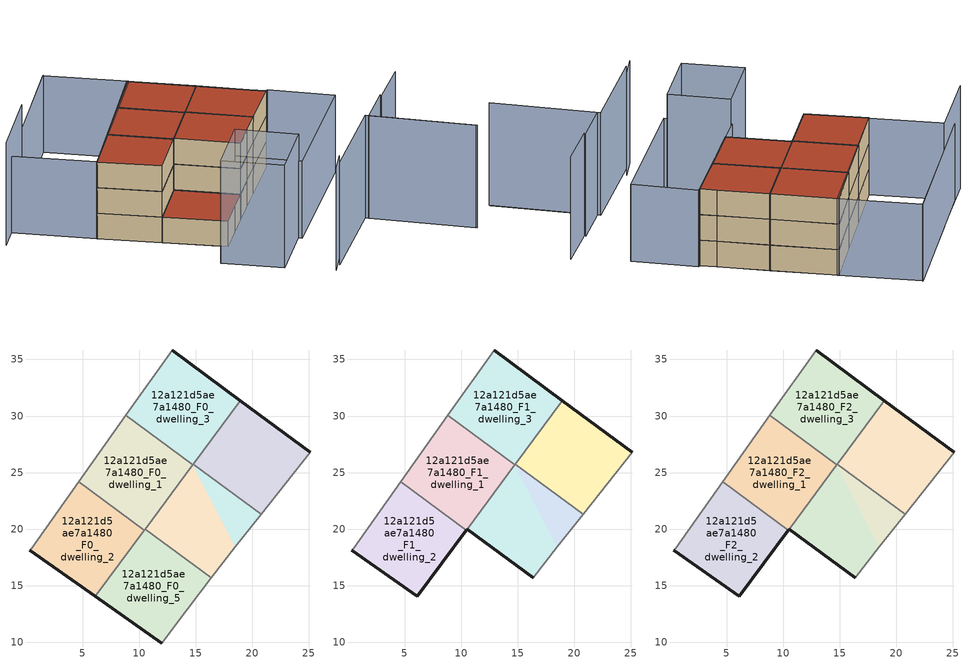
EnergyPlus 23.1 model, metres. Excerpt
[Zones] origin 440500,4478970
12a121d5ae7a1480_F0_dwelling_0
 floor ground (EU_floor_Construction): 14.75,25.68 18.95,31.36 12.92,35.83 8.83,30.07 z0; 20.77,21.34 25.11,26.81 23.61,27.9 18.95,31.36 14.8,25.76 z0; 16.36,15.68 18.48,18.43 14.75,25.68 10.54,19.99 z0; 18.48,18.43 20.77,21.34 14.8,25.76 14.75,25.68 z0
 wall outside (EU_wall_Construction): 12.92,35.83 18.95,31.36 z0:3
 wall adiabatic (EU_wall_Construction): 8.83,30.07 12.92,35.83 z0:3
 wall to 12a121d5ae7a1480_F0_dwelling_1 (EU_wall_Construction): 14.75,25.68 8.83,30.07 z0:3
 wall to 12a121d5ae7a1480_F0_dwelling_3 (EU_wall_Construction): 18.95,31.36 14.8,25.76 z0:3
 wall to 12a121d5ae7a1480_F0_dwelling_4 (EU_wall_Construction): 14.8,25.76 14.75,25.68 z0:3
12a121d5ae7a1480_F0_dwelling_1
 floor ground (EU_floor_Construction): 10.46,19.89 14.75,25.68 8.83,30.07 4.66,24.19 z0
 wall adiabatic (EU_wall_Construction): 4.66,24.19 8.83,30.07 z0:3
 wall to 12a121d5ae7a1480_F0_dwelling_4 (EU_wall_Construction): 14.75,25.68 10.54,19.99 z0:3
 wall to 12a121d5ae7a1480_F0_dwelling_2 (EU_wall_Construction): 10.46,19.89 4.66,24.19 z0:3
 wall to 12a121d5ae7a1480_F0_dwelling_5 (EU_wall_Construction): 10.54,19.99 10.46,19.89 z0:3
12a121d5ae7a1480_F0_dwelling_2
 floor ground (EU_floor_Construction): 6.14,14.05 10.46,19.89 4.66,24.19 0.48,18.29 0.35,18.12 z0
 wall outside (EU_wall_Construction): 6.14,14.05 0.35,18.12 z0:3
 wall adiabatic (EU_wall_Construction): 0.35,18.12 0.48,18.29 4.66,24.19 z0:3
 wall to 12a121d5ae7a1480_F0_dwelling_5 (EU_wall_Construction): 10.46,19.89 6.14,14.05 z0:3
12a121d5ae7a1480_F0_dwelling_3
 floor ground (EU_floor_Construction): 14.75,25.68 18.95,31.36 12.92,35.83 8.83,30.07 z0; 20.77,21.34 25.11,26.81 23.61,27.9 18.95,31.36 14.8,25.76 z0
 wall outside (EU_wall_Construction): 18.95,31.36 23.61,27.9 25.11,26.81 z0:3
 wall adiabatic (EU_wall_Construction): 25.11,26.81 20.78,21.34 z0:3
 wall to 12a121d5ae7a1480_F0_dwelling_4 (EU_wall_Construction): 20.77,21.34 14.8,25.76 z0:3
12a121d5ae7a1480_F0_dwelling_4
 floor ground (EU_floor_Construction): 14.75,25.68 18.95,31.36 12.92,35.83 8.83,30.07 z0; 18.48,18.43 20.78,21.34 14.8,25.76 14.75,25.68 z0; 10.46,19.89 14.75,25.68 8.83,30.07 4.66,24.19 z0; 16.36,15.68 18.48,18.43 14.75,25.68 10.54,19.99 z0
 wall adiabatic (EU_wall_Construction): 20.78,21.34 18.48,18.43 16.36,15.68 z0:3
 wall to 12a121d5ae7a1480_F0_dwelling_5 (EU_wall_Construction): 16.36,15.68 10.54,19.99 z0:3
12a121d5ae7a1480_F0_dwelling_5
 floor ground (EU_floor_Construction): 14.28,12.98 16.36,15.68 10.54,19.99 6.14,14.05 11.98,9.93 z0
 wall outside (EU_wall_Construction): 11.98,9.93 6.14,14.05 z0:3
 wall adiabatic (EU_wall_Construction): 16.36,15.68 14.28,12.98 11.98,9.93 z0:3
 roof outside (EU_roof_Construction): 16.36,15.68 14.28,12.98 11.98,9.93 6.14,14.05 10.54,19.99 z3
12a121d5ae7a1480_F1_dwelling_0
 floor to 12a121d5ae7a1480_F0_dwelling_0 (EU_floor_Construction): 16.36,15.68 18.48,18.43 14.75,25.68 10.54,19.99 z3; 18.48,18.43 20.77,21.34 14.75,25.68 z3
 floor to 12a121d5ae7a1480_F0_dwelling_4 (EU_floor_Construction): 20.77,21.34 14.8,25.76 14.75,25.68 z3
 floor adiabatic (EU_floor_Construction): 14.75,25.68 18.95,31.36 12.92,35.83 8.83,30.07 z3; 20.77,21.34 25.11,26.81 23.61,27.9 18.95,31.36 14.8,25.76 z3
 wall outside (EU_wall_Construction): 12.92,35.83 18.95,31.36 z3:6
 wall adiabatic (EU_wall_Construction): 8.83,30.07 12.92,35.83 z3:6
 wall to 12a121d5ae7a1480_F1_dwelling_1 (EU_wall_Construction): 14.75,25.68 8.83,30.07 z3:6
 wall to 12a121d5ae7a1480_F1_dwelling_3 (EU_wall_Construction): 18.95,31.36 14.8,25.76 z3:6
 wall to 12a121d5ae7a1480_F1_dwelling_4 (EU_wall_Construction): 14.8,25.76 14.75,25.68 z3:6
12a121d5ae7a1480_F1_dwelling_1
 floor to 12a121d5ae7a1480_F0_dwelling_1 (EU_floor_Construction): 10.46,19.89 14.75,25.68 8.83,30.07 4.66,24.19 z3; 18.48,18.43 20.78,21.34 14.8,25.76 10.54,19.99 16.36,15.68 z3
 wall outside (EU_wall_Construction): 10.54,19.99 10.46,19.89 z3:6
 wall adiabatic (EU_wall_Construction): 4.66,24.19 8.83,30.07 z3:6
 wall to 12a121d5ae7a1480_F1_dwelling_4 (EU_wall_Construction): 14.75,25.68 10.54,19.99 z3:6
 wall to 12a121d5ae7a1480_F1_dwelling_2 (EU_wall_Construction): 10.46,19.89 4.66,24.19 z3:6
12a121d5ae7a1480_F1_dwelling_2
 floor to 12a121d5ae7a1480_F0_dwelling_2 (EU_floor_Construction): 6.13,14.05 10.46,19.89 4.66,24.19 0.48,18.29 0.35,18.12 z3
 wall outside (EU_wall_Construction): 10.46,19.89 6.14,14.05 0.35,18.12 z3:6
 wall adiabatic (EU_wall_Construction): 0.35,18.12 0.48,18.29 4.66,24.19 z3:6
12a121d5ae7a1480_F1_dwelling_3
 floor to 12a121d5ae7a1480_F0_dwelling_3 (EU_floor_Construction): 14.75,25.68 18.95,31.36 12.92,35.83 8.83,30.07 z3; 20.77,21.34 25.11,26.81 23.61,27.9 18.95,31.36 14.8,25.76 z3
 wall outside (EU_wall_Construction): 18.95,31.36 23.61,27.9 25.11,26.81 z3:6
 wall adiabatic (EU_wall_Construction): 25.11,26.81 20.78,21.34 z3:6
 wall to 12a121d5ae7a1480_F1_dwelling_4 (EU_wall_Construction): 20.77,21.34 14.8,25.76 z3:6
12a121d5ae7a1480_F1_dwelling_4
 floor to 12a121d5ae7a1480_F0_dwelling_4 (EU_floor_Construction): 14.75,25.68 18.95,31.36 12.92,35.83 8.83,30.07 z3; 16.36,15.68 18.48,18.43 14.75,25.68 10.54,19.99 z3; 10.46,19.89 14.75,25.68 8.83,30.07 4.66,24.19 z3; 18.48,18.43 20.78,21.34 14.75,25.68 z3
 floor adiabatic (EU_floor_Construction): 20.78,21.34 14.8,25.76 14.75,25.68 z3
 wall outside (EU_wall_Construction): 16.36,15.68 10.54,19.99 z3:6
 wall adiabatic (EU_wall_Construction): 20.78,21.34 18.48,18.43 16.36,15.68 z3:6
12a121d5ae7a1480_F2_dwelling_0
 floor to 12a121d5ae7a1480_F1_dwelling_0 (EU_floor_Construction): 16.36,15.68 18.48,18.43 14.75,25.68 10.54,19.99 z6; 18.48,18.43 20.77,21.34 14.75,25.68 z6
 floor to 12a121d5ae7a1480_F1_dwelling_4 (EU_floor_Construction): 20.77,21.34 14.8,25.76 14.75,25.68 z6
 floor adiabatic (EU_floor_Construction): 14.75,25.68 18.95,31.36 12.92,35.83 8.83,30.07 z6; 20.77,21.34 25.11,26.81 23.61,27.9 18.95,31.36 14.8,25.76 z6
 wall outside (EU_wall_Construction): 12.92,35.83 18.95,31.36 z6:9
 wall adiabatic (EU_wall_Construction): 8.83,30.07 12.92,35.83 z6:9
 wall to 12a121d5ae7a1480_F2_dwelling_1 (EU_wall_Construction): 14.75,25.68 8.83,30.07 z6:9
 wall to 12a121d5ae7a1480_F2_dwelling_3 (EU_wall_Construction): 18.95,31.36 14.8,25.76 z6:9
 wall to 12a121d5ae7a1480_F2_dwelling_4 (EU_wall_Construction): 14.8,25.76 14.75,25.68 z6:9
 roof outside (EU_roof_Construction): 18.95,31.36 14.75,25.68 8.83,30.07 12.92,35.83 z9; 23.61,27.9 25.11,26.81 20.77,21.34 14.8,25.76 18.95,31.36 z9; 20.77,21.34 14.75,25.68 14.8,25.76 z9; 20.77,21.34 18.48,18.43 16.36,15.68 10.54,19.99 14.75,25.68 z9
12a121d5ae7a1480_F2_dwelling_1
 floor to 12a121d5ae7a1480_F1_dwelling_1 (EU_floor_Construction): 10.46,19.89 14.75,25.68 8.83,30.07 4.66,24.19 z6; 18.48,18.43 20.78,21.34 14.8,25.76 10.54,19.99 16.36,15.68 z6
 wall outside (EU_wall_Construction): 10.54,19.99 10.46,19.89 z6:9
 wall adiabatic (EU_wall_Construction): 4.66,24.19 8.83,30.07 z6:9
 wall to 12a121d5ae7a1480_F2_dwelling_4 (EU_wall_Construction): 14.75,25.68 10.54,19.99 z6:9
 wall to 12a121d5ae7a1480_F2_dwelling_2 (EU_wall_Construction): 10.46,19.89 4.66,24.19 z6:9
 roof outside (EU_roof_Construction): 14.75,25.68 10.46,19.89 4.66,24.19 8.83,30.07 z9; 20.78,21.34 18.48,18.43 16.36,15.68 10.54,19.99 10.46,19.89 14.8,25.76 z9
12a121d5ae7a1480_F2_dwelling_2
 floor to 12a121d5ae7a1480_F1_dwelling_2 (EU_floor_Construction): 6.13,14.05 10.46,19.89 4.66,24.19 0.48,18.29 0.35,18.12 z6
 wall outside (EU_wall_Construction): 10.46,19.89 6.14,14.05 0.35,18.12 z6:9
 wall adiabatic (EU_wall_Construction): 0.35,18.12 0.48,18.29 4.66,24.19 z6:9
 roof outside (EU_roof_Construction): 10.46,19.89 6.14,14.05 0.35,18.12 0.48,18.29 4.66,24.19 z9
12a121d5ae7a1480_F2_dwelling_3
 floor to 12a121d5ae7a1480_F1_dwelling_3 (EU_floor_Construction): 14.75,25.68 18.95,31.36 12.92,35.83 8.83,30.07 z6; 20.77,21.34 25.11,26.81 23.61,27.9 18.95,31.36 14.8,25.76 z6
 wall outside (EU_wall_Construction): 18.95,31.36 23.61,27.9 25.11,26.81 z6:9
 wall adiabatic (EU_wall_Construction): 25.11,26.81 20.78,21.34 z6:9
 wall to 12a121d5ae7a1480_F2_dwelling_4 (EU_wall_Construction): 20.77,21.34 14.8,25.76 z6:9
 roof outside (EU_roof_Construction): 18.95,31.36 14.75,25.68 8.83,30.07 12.92,35.83 z9; 23.61,27.9 25.11,26.81 20.77,21.34 14.8,25.76 18.95,31.36 z9
12a121d5ae7a1480_F2_dwelling_4
 floor to 12a121d5ae7a1480_F1_dwelling_4 (EU_floor_Construction): 14.75,25.68 18.95,31.36 12.92,35.83 8.83,30.07 z6; 16.36,15.68 18.48,18.43 14.75,25.68 10.54,19.99 z6; 10.46,19.89 14.75,25.68 8.83,30.07 4.66,24.19 z6; 18.48,18.43 20.78,21.34 14.75,25.68 z6
 floor adiabatic (EU_floor_Construction): 20.78,21.34 14.8,25.76 14.75,25.68 z6
 wall outside (EU_wall_Construction): 16.36,15.68 10.54,19.99 z6:9
 wall adiabatic (EU_wall_Construction): 20.78,21.34 18.48,18.43 16.36,15.68 z6:9
 roof outside (EU_roof_Construction): 18.95,31.36 14.75,25.68 8.83,30.07 12.92,35.83 z9; 20.78,21.34 14.75,25.68 14.8,25.76 z9; 20.78,21.34 18.48,18.43 16.36,15.68 10.54,19.99 14.75,25.68 z9; 14.75,25.68 10.46,19.89 4.66,24.19 8.83,30.07 z9
shading: 19.49,-0.8 21.24,1.9 / -3.02,29.3 -9.09,21 / 20.49,0.32 28.5,10.12 / 28.5,10.12 38.01,2.35 / 37.89,2.45 28.83,9.86 / 28.83,9.86 32.43,14.26 / 32.56,14.16 36.59,18.99 / 9.33,6.44 14.4,13.13 / 14.4,13.13 19.94,8.94 / 19.94,8.94 14.87,2.24 / 14.87,2.24 9.33,6.44 z0:12; 5.61,41.21 -3.04,29.31 / 14.21,13.03 25.3,27.05 / 25.3,27.05 31.15,22.43 / 31.15,22.43 20.06,8.41 / 20.06,8.41 14.21,13.03 / -7.13,23.68 5.54,41.2 / 5.54,41.2 13.1,35.73 / 13.1,35.73 0.43,18.22 / 0.43,18.22 -7.13,23.68 z0:9
[Building]
EU S2 Campaign: North Axis=0; Terrain=City; Solar Distribution=FullExterior
[Site:Location]
Madrid: Latitude=40.5; Longitude=-3.5; Time Zone=1; Elevation=609
[SizingPeriod:WeatherFileDays]
AnnualSizingPeriod: Begin Month=1; Begin Day of Month=1; End Month=12; End Day of Month=31; Day of Week for Start Day=Monday; Use Weather File Daylight Saving Period=No; Use Weather File Rain and Snow Indicators=No
[MATERIAL]
EU_InternalMass_Material: Roughness=MediumRough; Thickness=0.1; Conductivity=1; Density=1800; Specific Heat=900; Thermal Absorptance=0.9; Solar Absorptance=0.7; Visible Absorptance=0.7
[MATERIAL:NOMASS] Roughness=MediumRough; Thermal Absorptance=0.9; Solar Absorptance=0.7; Visible Absorptance=0.7
Name | Thermal Resistance
EU_wall_NoMass | 0.459673
EU_roof_NoMass | 0.495815
EU_floor_NoMass | 0.788942
[CONSTRUCTION]
EU_wall_Construction: EU_wall_NoMass
EU_roof_Construction: EU_roof_NoMass
EU_floor_Construction: EU_floor_NoMass
EU_InternalMass_Construction: EU_InternalMass_Material
[ZONE] Type=1; Multiplier=1; Ceiling Height=autocalculate; Floor Area=autocalculate; Part of Total Floor Area=Yes
Name | Volume
12a121d5ae7a1480_F0_dwelling_0; 12a121d5ae7a1480_F1_dwelling_0; 12a121d5ae7a1480_F2_dwelling_0 | 472.908
12a121d5ae7a1480_F0_dwelling_1 | 157.637
12a121d5ae7a1480_F1_dwelling_1; 12a121d5ae7a1480_F2_dwelling_1 | 315.266
12a121d5ae7a1480_F0_dwelling_2 | 157.652
12a121d5ae7a1480_F1_dwelling_2; 12a121d5ae7a1480_F2_dwelling_2 | 157.651
12a121d5ae7a1480_F0_dwelling_3; 12a121d5ae7a1480_F1_dwelling_3; 12a121d5ae7a1480_F2_dwelling_3 | 315.279
12a121d5ae7a1480_F0_dwelling_4; 12a121d5ae7a1480_F1_dwelling_4; 12a121d5ae7a1480_F2_dwelling_4 | 472.909
12a121d5ae7a1480_F0_dwelling_5 | 157.645
[INTERNALMASS] Construction=EU_InternalMass_Construction
Name | Zone or ZoneList | Surface Area
12a121d5ae7a1480_F0_dwelling_0_EU_InternalMass | 12a121d5ae7a1480_F0_dwelling_0 | 52.5478
12a121d5ae7a1480_F0_dwelling_1_EU_InternalMass | 12a121d5ae7a1480_F0_dwelling_1 | 52.5459
12a121d5ae7a1480_F0_dwelling_2_EU_InternalMass | 12a121d5ae7a1480_F0_dwelling_2 | 52.5504
12a121d5ae7a1480_F0_dwelling_3_EU_InternalMass | 12a121d5ae7a1480_F0_dwelling_3 | 52.5453
12a121d5ae7a1480_F0_dwelling_4_EU_InternalMass | 12a121d5ae7a1480_F0_dwelling_4 | 52.5429
12a121d5ae7a1480_F0_dwelling_5_EU_InternalMass | 12a121d5ae7a1480_F0_dwelling_5 | 52.5483
12a121d5ae7a1480_F1_dwelling_0_EU_InternalMass | 12a121d5ae7a1480_F1_dwelling_0 | 63.0518
12a121d5ae7a1480_F1_dwelling_1_EU_InternalMass | 12a121d5ae7a1480_F1_dwelling_1 | 63.0534
12a121d5ae7a1480_F1_dwelling_2_EU_InternalMass | 12a121d5ae7a1480_F1_dwelling_2 | 63.0582
12a121d5ae7a1480_F1_dwelling_3_EU_InternalMass | 12a121d5ae7a1480_F1_dwelling_3 | 63.058
12a121d5ae7a1480_F1_dwelling_4_EU_InternalMass | 12a121d5ae7a1480_F1_dwelling_4 | 63.062
12a121d5ae7a1480_F2_dwelling_0_EU_InternalMass | 12a121d5ae7a1480_F2_dwelling_0 | 63.0518
12a121d5ae7a1480_F2_dwelling_1_EU_InternalMass | 12a121d5ae7a1480_F2_dwelling_1 | 63.0534
12a121d5ae7a1480_F2_dwelling_2_EU_InternalMass | 12a121d5ae7a1480_F2_dwelling_2 | 63.0582
12a121d5ae7a1480_F2_dwelling_3_EU_InternalMass | 12a121d5ae7a1480_F2_dwelling_3 | 63.058
12a121d5ae7a1480_F2_dwelling_4_EU_InternalMass | 12a121d5ae7a1480_F2_dwelling_4 | 63.062
[OTHEREQUIPMENT] Fuel Type=Electricity; Design Level Calculation Method=Watts/Area; Power per Zone Floor Area=1; Fraction Latent=0; Fraction Radiant=0; Fraction Lost=0; Carbon Dioxide Generation Rate=0; EndUse Subcategory=EU_Step8_InternalGains
Name | Zone or ZoneList or Space or SpaceList | Schedule
EU_Step8_InternalGain_12a121d5ae7a1480_F0_dwelling_0_f000 | 12a121d5ae7a1480_F0_dwelling_0 | EU_Step8_GainSchedule_12a121d5ae7a1480_F0_dwelling_0_f000
EU_Step8_InternalGain_12a121d5ae7a1480_F0_dwelling_1_f000 | 12a121d5ae7a1480_F0_dwelling_1 | EU_Step8_GainSchedule_12a121d5ae7a1480_F0_dwelling_1_f000
EU_Step8_InternalGain_12a121d5ae7a1480_F0_dwelling_2_f000 | 12a121d5ae7a1480_F0_dwelling_2 | EU_Step8_GainSchedule_12a121d5ae7a1480_F0_dwelling_2_f000
EU_Step8_InternalGain_12a121d5ae7a1480_F0_dwelling_3_f000 | 12a121d5ae7a1480_F0_dwelling_3 | EU_Step8_GainSchedule_12a121d5ae7a1480_F0_dwelling_3_f000
EU_Step8_InternalGain_12a121d5ae7a1480_F0_dwelling_4_f000 | 12a121d5ae7a1480_F0_dwelling_4 | EU_Step8_GainSchedule_12a121d5ae7a1480_F0_dwelling_4_f000
EU_Step8_InternalGain_12a121d5ae7a1480_F0_dwelling_5_f000 | 12a121d5ae7a1480_F0_dwelling_5 | EU_Step8_GainSchedule_12a121d5ae7a1480_F0_dwelling_5_f000
EU_Step8_InternalGain_12a121d5ae7a1480_F1_dwelling_0_f000 | 12a121d5ae7a1480_F1_dwelling_0 | EU_Step8_GainSchedule_12a121d5ae7a1480_F1_dwelling_0_f000
EU_Step8_InternalGain_12a121d5ae7a1480_F1_dwelling_1_f000 | 12a121d5ae7a1480_F1_dwelling_1 | EU_Step8_GainSchedule_12a121d5ae7a1480_F1_dwelling_1_f000
EU_Step8_InternalGain_12a121d5ae7a1480_F1_dwelling_2_f000 | 12a121d5ae7a1480_F1_dwelling_2 | EU_Step8_GainSchedule_12a121d5ae7a1480_F1_dwelling_2_f000
EU_Step8_InternalGain_12a121d5ae7a1480_F1_dwelling_3_f000 | 12a121d5ae7a1480_F1_dwelling_3 | EU_Step8_GainSchedule_12a121d5ae7a1480_F1_dwelling_3_f000
EU_Step8_InternalGain_12a121d5ae7a1480_F1_dwelling_4_f000 | 12a121d5ae7a1480_F1_dwelling_4 | EU_Step8_GainSchedule_12a121d5ae7a1480_F1_dwelling_4_f000
EU_Step8_InternalGain_12a121d5ae7a1480_F2_dwelling_0_f000 | 12a121d5ae7a1480_F2_dwelling_0 | EU_Step8_GainSchedule_12a121d5ae7a1480_F2_dwelling_0_f000
EU_Step8_InternalGain_12a121d5ae7a1480_F2_dwelling_1_f000 | 12a121d5ae7a1480_F2_dwelling_1 | EU_Step8_GainSchedule_12a121d5ae7a1480_F2_dwelling_1_f000
EU_Step8_InternalGain_12a121d5ae7a1480_F2_dwelling_2_f000 | 12a121d5ae7a1480_F2_dwelling_2 | EU_Step8_GainSchedule_12a121d5ae7a1480_F2_dwelling_2_f000
EU_Step8_InternalGain_12a121d5ae7a1480_F2_dwelling_3_f000 | 12a121d5ae7a1480_F2_dwelling_3 | EU_Step8_GainSchedule_12a121d5ae7a1480_F2_dwelling_3_f000
EU_Step8_InternalGain_12a121d5ae7a1480_F2_dwelling_4_f000 | 12a121d5ae7a1480_F2_dwelling_4 | EU_Step8_GainSchedule_12a121d5ae7a1480_F2_dwelling_4_f000
[ZONEVENTILATION:DESIGNFLOWRATE] Schedule=EU_AlwaysOn; Design Flow Rate Calculation Method=AirChanges/Hour; Air Changes per Hour=0.719161; Ventilation Type=Natural; Fan Pressure Rise=0; Fan Total Efficiency=1; Constant Term Coefficient=1; Temperature Term Coefficient=0; Velocity Term Coefficient=0; Velocity Squared Term Coefficient=0; Minimum Indoor Temperature=-100; Maximum Indoor Temperature=100; Delta Temperature=-100; Minimum Outdoor Temperature=-100; Maximum Outdoor Temperature=100; Maximum Wind Speed=40
Name | Zone or ZoneList or Space or SpaceList
EU_ConstantAir_12a121d5ae7a1480_F0_dwelling_0 | 12a121d5ae7a1480_F0_dwelling_0
EU_ConstantAir_12a121d5ae7a1480_F0_dwelling_1 | 12a121d5ae7a1480_F0_dwelling_1
EU_ConstantAir_12a121d5ae7a1480_F0_dwelling_2 | 12a121d5ae7a1480_F0_dwelling_2
EU_ConstantAir_12a121d5ae7a1480_F0_dwelling_3 | 12a121d5ae7a1480_F0_dwelling_3
EU_ConstantAir_12a121d5ae7a1480_F0_dwelling_4 | 12a121d5ae7a1480_F0_dwelling_4
EU_ConstantAir_12a121d5ae7a1480_F0_dwelling_5 | 12a121d5ae7a1480_F0_dwelling_5
EU_ConstantAir_12a121d5ae7a1480_F1_dwelling_0 | 12a121d5ae7a1480_F1_dwelling_0
EU_ConstantAir_12a121d5ae7a1480_F1_dwelling_1 | 12a121d5ae7a1480_F1_dwelling_1
EU_ConstantAir_12a121d5ae7a1480_F1_dwelling_2 | 12a121d5ae7a1480_F1_dwelling_2
EU_ConstantAir_12a121d5ae7a1480_F1_dwelling_3 | 12a121d5ae7a1480_F1_dwelling_3
EU_ConstantAir_12a121d5ae7a1480_F1_dwelling_4 | 12a121d5ae7a1480_F1_dwelling_4
EU_ConstantAir_12a121d5ae7a1480_F2_dwelling_0 | 12a121d5ae7a1480_F2_dwelling_0
EU_ConstantAir_12a121d5ae7a1480_F2_dwelling_1 | 12a121d5ae7a1480_F2_dwelling_1
EU_ConstantAir_12a121d5ae7a1480_F2_dwelling_2 | 12a121d5ae7a1480_F2_dwelling_2
EU_ConstantAir_12a121d5ae7a1480_F2_dwelling_3 | 12a121d5ae7a1480_F2_dwelling_3
EU_ConstantAir_12a121d5ae7a1480_F2_dwelling_4 | 12a121d5ae7a1480_F2_dwelling_4
[HVACTEMPLATE:THERMOSTAT] Constant Heating Setpoint=20; Constant Cooling Setpoint=50
EU_HeatOnly_12a121d5ae7a1480_F0_dwelling_0; EU_HeatOnly_12a121d5ae7a1480_F0_dwelling_1; EU_HeatOnly_12a121d5ae7a1480_F0_dwelling_2; EU_HeatOnly_12a121d5ae7a1480_F0_dwelling_3; EU_HeatOnly_12a121d5ae7a1480_F0_dwelling_4; EU_HeatOnly_12a121d5ae7a1480_F0_dwelling_5; EU_HeatOnly_12a121d5ae7a1480_F1_dwelling_0; EU_HeatOnly_12a121d5ae7a1480_F1_dwelling_1; EU_HeatOnly_12a121d5ae7a1480_F1_dwelling_2; EU_HeatOnly_12a121d5ae7a1480_F1_dwelling_3; EU_HeatOnly_12a121d5ae7a1480_F1_dwelling_4; EU_HeatOnly_12a121d5ae7a1480_F2_dwelling_0; EU_HeatOnly_12a121d5ae7a1480_F2_dwelling_1; EU_HeatOnly_12a121d5ae7a1480_F2_dwelling_2; EU_HeatOnly_12a121d5ae7a1480_F2_dwelling_3; EU_HeatOnly_12a121d5ae7a1480_F2_dwelling_4
[HVACTEMPLATE:ZONE:IDEALLOADSAIRSYSTEM] System Availability Schedule=EU_AlwaysOn; Maximum Heating Supply Air Temperature=50; Minimum Cooling Supply Air Temperature=13; Maximum Heating Supply Air Humidity Ratio=0.0156; Minimum Cooling Supply Air Humidity Ratio=0.0077; Heating Limit=NoLimit; Cooling Limit=NoLimit; Heating Availability Schedule=EU_AlwaysOn; Cooling Availability Schedule=EU_CoolingOff; Dehumidification Control Type=ConstantSensibleHeatRatio; Cooling Sensible Heat Ratio=0.7; Dehumidification Setpoint=60; Humidification Control Type=None; Humidification Setpoint=30; Outdoor Air Method=None; Outdoor Air Flow Rate per Person=0.00944; Outdoor Air Flow Rate per Zone Floor Area=0; Outdoor Air Flow Rate per Zone=0; Demand Controlled Ventilation Type=None; Outdoor Air Economizer Type=NoEconomizer; Heat Recovery Type=None; Sensible Heat Recovery Effectiveness=0.7; Latent Heat Recovery Effectiveness=0.65
Name | Template Thermostat
12a121d5ae7a1480_F0_dwelling_0 | EU_HeatOnly_12a121d5ae7a1480_F0_dwelling_0
12a121d5ae7a1480_F0_dwelling_1 | EU_HeatOnly_12a121d5ae7a1480_F0_dwelling_1
12a121d5ae7a1480_F0_dwelling_2 | EU_HeatOnly_12a121d5ae7a1480_F0_dwelling_2
12a121d5ae7a1480_F0_dwelling_3 | EU_HeatOnly_12a121d5ae7a1480_F0_dwelling_3
12a121d5ae7a1480_F0_dwelling_4 | EU_HeatOnly_12a121d5ae7a1480_F0_dwelling_4
12a121d5ae7a1480_F0_dwelling_5 | EU_HeatOnly_12a121d5ae7a1480_F0_dwelling_5
12a121d5ae7a1480_F1_dwelling_0 | EU_HeatOnly_12a121d5ae7a1480_F1_dwelling_0
12a121d5ae7a1480_F1_dwelling_1 | EU_HeatOnly_12a121d5ae7a1480_F1_dwelling_1
12a121d5ae7a1480_F1_dwelling_2 | EU_HeatOnly_12a121d5ae7a1480_F1_dwelling_2
12a121d5ae7a1480_F1_dwelling_3 | EU_HeatOnly_12a121d5ae7a1480_F1_dwelling_3
12a121d5ae7a1480_F1_dwelling_4 | EU_HeatOnly_12a121d5ae7a1480_F1_dwelling_4
12a121d5ae7a1480_F2_dwelling_0 | EU_HeatOnly_12a121d5ae7a1480_F2_dwelling_0
12a121d5ae7a1480_F2_dwelling_1 | EU_HeatOnly_12a121d5ae7a1480_F2_dwelling_1
12a121d5ae7a1480_F2_dwelling_2 | EU_HeatOnly_12a121d5ae7a1480_F2_dwelling_2
12a121d5ae7a1480_F2_dwelling_3 | EU_HeatOnly_12a121d5ae7a1480_F2_dwelling_3
12a121d5ae7a1480_F2_dwelling_4 | EU_HeatOnly_12a121d5ae7a1480_F2_dwelling_4
[SIZING:ZONE] Zone Cooling Design Supply Air Temperature Input Method=SupplyAirTemperature; Zone Cooling Design Supply Air Temperature=13; Zone Heating Design Supply Air Temperature Input Method=SupplyAirTemperature; Zone Heating Design Supply Air Temperature=50; Zone Cooling Design Supply Air Humidity Ratio=0.008; Zone Heating Design Supply Air Humidity Ratio=0.008; Cooling Design Air Flow Method=DesignDay; Cooling Design Air Flow Rate=0; Cooling Minimum Air Flow per Zone Floor Area=0.000762; Cooling Minimum Air Flow=0; Cooling Minimum Air Flow Fraction=0.2; Heating Design Air Flow Method=DesignDay; Heating Design Air Flow Rate=0; Heating Maximum Air Flow per Zone Floor Area=0.002032; Heating Maximum Air Flow=0.141576; Heating Maximum Air Flow Fraction=0.3; Account for Dedicated Outdoor Air System=No; Dedicated Outdoor Air System Control Strategy=NeutralSupplyAir; Dedicated Outdoor Air Low Setpoint Temperature for Design=autosize; Dedicated Outdoor Air High Setpoint Temperature for Design=autosize; Zone Load Sizing Method=Sensible Load Only No Latent Load; Zone Latent Cooling Design Supply Air Humidity Ratio Input Method=HumidityRatioDifference; Zone Cooling Design Supply Air Humidity Ratio Difference=0.005; Zone Latent Heating Design Supply Air Humidity Ratio Input Method=HumidityRatioDifference; Zone Humidification Design Supply Air Humidity Ratio Difference=0.005
12a121d5ae7a1480_F0_dwelling_0; 12a121d5ae7a1480_F0_dwelling_1; 12a121d5ae7a1480_F0_dwelling_2; 12a121d5ae7a1480_F0_dwelling_3; 12a121d5ae7a1480_F0_dwelling_4; 12a121d5ae7a1480_F0_dwelling_5; 12a121d5ae7a1480_F1_dwelling_0; 12a121d5ae7a1480_F1_dwelling_1; 12a121d5ae7a1480_F1_dwelling_2; 12a121d5ae7a1480_F1_dwelling_3; 12a121d5ae7a1480_F1_dwelling_4; 12a121d5ae7a1480_F2_dwelling_0; 12a121d5ae7a1480_F2_dwelling_1; 12a121d5ae7a1480_F2_dwelling_2; 12a121d5ae7a1480_F2_dwelling_3; 12a121d5ae7a1480_F2_dwelling_4
[SCHEDULE:CONSTANT]
Name | Hourly Value
EU_AlwaysOn | 1
EU_CoolingOff | 0
[SCHEDULE:FILE] Column Number=1; Rows to Skip at Top=0; Number of Hours of Data=8760; Column Separator=Comma; Interpolate to Timestep=No; Minutes per Item=60; Adjust Schedule for Daylight Savings=Yes
Name | File
EU_Step8_GainSchedule_12a121d5ae7a1480_F0_dwelling_0_f000 | ../../schedules/12a121d5ae7a1480/12a121d5ae7a1480_F0_dwelling_0_f000_gain.csv
EU_Step8_GainSchedule_12a121d5ae7a1480_F0_dwelling_1_f000 | ../../schedules/12a121d5ae7a1480/12a121d5ae7a1480_F0_dwelling_1_f000_gain.csv
EU_Step8_GainSchedule_12a121d5ae7a1480_F0_dwelling_2_f000 | ../../schedules/12a121d5ae7a1480/12a121d5ae7a1480_F0_dwelling_2_f000_gain.csv
EU_Step8_GainSchedule_12a121d5ae7a1480_F0_dwelling_3_f000 | ../../schedules/12a121d5ae7a1480/12a121d5ae7a1480_F0_dwelling_3_f000_gain.csv
EU_Step8_GainSchedule_12a121d5ae7a1480_F0_dwelling_4_f000 | ../../schedules/12a121d5ae7a1480/12a121d5ae7a1480_F0_dwelling_4_f000_gain.csv
EU_Step8_GainSchedule_12a121d5ae7a1480_F0_dwelling_5_f000 | ../../schedules/12a121d5ae7a1480/12a121d5ae7a1480_F0_dwelling_5_f000_gain.csv
EU_Step8_GainSchedule_12a121d5ae7a1480_F1_dwelling_0_f000 | ../../schedules/12a121d5ae7a1480/12a121d5ae7a1480_F1_dwelling_0_f000_gain.csv
EU_Step8_GainSchedule_12a121d5ae7a1480_F1_dwelling_1_f000 | ../../schedules/12a121d5ae7a1480/12a121d5ae7a1480_F1_dwelling_1_f000_gain.csv
EU_Step8_GainSchedule_12a121d5ae7a1480_F1_dwelling_2_f000 | ../../schedules/12a121d5ae7a1480/12a121d5ae7a1480_F1_dwelling_2_f000_gain.csv
EU_Step8_GainSchedule_12a121d5ae7a1480_F1_dwelling_3_f000 | ../../schedules/12a121d5ae7a1480/12a121d5ae7a1480_F1_dwelling_3_f000_gain.csv
EU_Step8_GainSchedule_12a121d5ae7a1480_F1_dwelling_4_f000 | ../../schedules/12a121d5ae7a1480/12a121d5ae7a1480_F1_dwelling_4_f000_gain.csv
EU_Step8_GainSchedule_12a121d5ae7a1480_F2_dwelling_0_f000 | ../../schedules/12a121d5ae7a1480/12a121d5ae7a1480_F2_dwelling_0_f000_gain.csv
EU_Step8_GainSchedule_12a121d5ae7a1480_F2_dwelling_1_f000 | ../../schedules/12a121d5ae7a1480/12a121d5ae7a1480_F2_dwelling_1_f000_gain.csv
EU_Step8_GainSchedule_12a121d5ae7a1480_F2_dwelling_2_f000 | ../../schedules/12a121d5ae7a1480/12a121d5ae7a1480_F2_dwelling_2_f000_gain.csv
EU_Step8_GainSchedule_12a121d5ae7a1480_F2_dwelling_3_f000 | ../../schedules/12a121d5ae7a1480/12a121d5ae7a1480_F2_dwelling_3_f000_gain.csv
EU_Step8_GainSchedule_12a121d5ae7a1480_F2_dwelling_4_f000 | ../../schedules/12a121d5ae7a1480/12a121d5ae7a1480_F2_dwelling_4_f000_gain.csv
